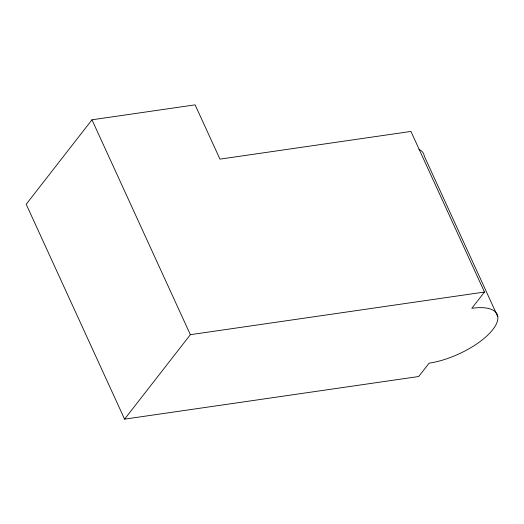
<?xml version="1.0" encoding="UTF-8"?>
<svg xmlns="http://www.w3.org/2000/svg" width="524" height="524" viewBox="0 0 524 524"><rect width="100%" height="100%" fill="white"/><g stroke="black" fill="none" stroke-linecap="round" stroke-linejoin="round"><path stroke-width="0.79" d="M91.975 119.8L26.2 204.268L124.581 419.154L418.696 376.514L429.091 363.158A51.352 20.063 -24.6 0 0 492.796 329.596A51.352 20.063 -24.6 0 0 471.796 308.315L484.471 292.038L410.94 131.439L219.962 159.132L195.105 104.846L91.975 119.8L190.356 334.685L124.581 419.154M190.356 334.685L484.471 292.038M497.8 316.706L424.27 156.106A51.352 20.063 -24.6 0 0 418.938 149.268"/></g></svg>
